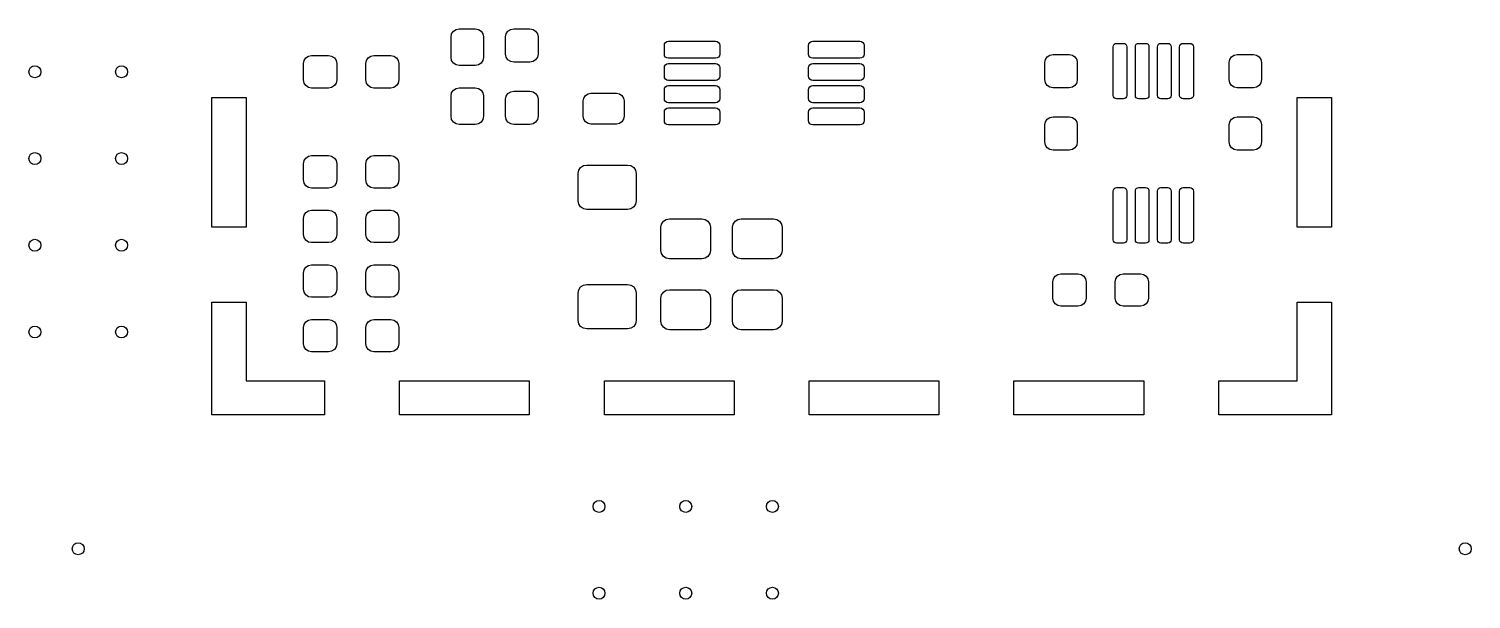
# Model space of a CAD drawing. Header units: inches. Extents: x 4.98 to 6.65, y -4.98 to -3.32.
# Drawn here: x 4.982 to 6.646, y -4.985 to -4.327 of the extents above; entities that cross this region are included whole.
import ezdxf

# ---------------------------------------------------------------- set-up
doc = ezdxf.new("R2010")
doc.units = ezdxf.units.IN
doc.header["$MEASUREMENT"] = 0
doc.layers.add('BLACK', color=250, linetype='CONTINUOUS')

msp = doc.modelspace()

# ---------------------------------------------------------------- linework, layer by layer
at = {"layer": 'BLACK', "linetype": 'CONTINUOUS'}
for p, q in [((5.4695, -4.3366), (5.4702, -4.333)), ((5.4695, -4.3602), (5.4695, -4.3366)), ((5.4702, -4.333), (5.4722, -4.33)), ((5.4722, -4.33), (5.4753, -4.328)), ((5.4753, -4.328), (5.4788, -4.3273)), ((5.4788, -4.3273), (5.4975, -4.3273)), ((5.4975, -4.3273), (5.5011, -4.328)), ((5.5011, -4.328), (5.5042, -4.33)), ((5.5042, -4.33), (5.5062, -4.333)), ((5.5062, -4.333), (5.5069, -4.3366)), ((5.5069, -4.3366), (5.5069, -4.3602)), ((5.5325, -4.3366), (5.5332, -4.333)), ((5.5325, -4.3563), (5.5325, -4.3366)), ((5.5332, -4.333), (5.5352, -4.33)), ((5.5352, -4.33), (5.5383, -4.328)), ((5.5383, -4.328), (5.5418, -4.3273)), ((5.5418, -4.3273), (5.5605, -4.3273)), ((5.5605, -4.3273), (5.5641, -4.328)), ((5.5641, -4.328), (5.5671, -4.33)), ((5.5671, -4.33), (5.5692, -4.333)), ((5.5692, -4.333), (5.5699, -4.3366)), ((5.5699, -4.3366), (5.5699, -4.3563)), ((5.717, -4.343), (5.7186, -4.3419)), ((5.7186, -4.3419), (5.7205, -4.3415)), ((5.7205, -4.3415), (5.7746, -4.3415)), ((5.7746, -4.3415), (5.7765, -4.3419)), ((5.7765, -4.3419), (5.7781, -4.343)), ((5.8833, -4.343), (5.8849, -4.3419)), ((5.8849, -4.3419), (5.8868, -4.3415)), ((5.8868, -4.3415), (5.9409, -4.3415)), ((5.9409, -4.3415), (5.9428, -4.3419)), ((5.9428, -4.3419), (5.9444, -4.343)), ((5.302, -4.3608), (5.305, -4.3588)), ((5.305, -4.3588), (5.3086, -4.3581)), ((5.3086, -4.3581), (5.3282, -4.3581)), ((5.3282, -4.3581), (5.3318, -4.3588)), ((5.3318, -4.3588), (5.3349, -4.3608)), ((5.3738, -4.3608), (5.3768, -4.3588)), ((5.3768, -4.3588), (5.3804, -4.3581)), ((5.3804, -4.3581), (5.4001, -4.3581)), ((5.4001, -4.3581), (5.4037, -4.3588)), ((5.4037, -4.3588), (5.4067, -4.3608)), ((5.5332, -4.3599), (5.5325, -4.3563)), ((5.5699, -4.3563), (5.5692, -4.3599)), ((5.7156, -4.3465), (5.7159, -4.3446)), ((5.7156, -4.3563), (5.7156, -4.3465)), ((5.7159, -4.3582), (5.7156, -4.3563)), ((5.7159, -4.3446), (5.717, -4.343)), ((5.717, -4.3598), (5.7159, -4.3582)), ((5.7781, -4.343), (5.7792, -4.3446)), ((5.7792, -4.3582), (5.7781, -4.3598)), ((5.7792, -4.3446), (5.7795, -4.3465)), ((5.7795, -4.3563), (5.7792, -4.3582)), ((5.7795, -4.3465), (5.7795, -4.3563)), ((5.8819, -4.3465), (5.8823, -4.3446)), ((5.8819, -4.3563), (5.8819, -4.3465)), ((5.8823, -4.3582), (5.8819, -4.3563)), ((5.8823, -4.3446), (5.8833, -4.343)), ((5.8833, -4.3598), (5.8823, -4.3582)), ((5.9444, -4.343), (5.9455, -4.3446)), ((5.9455, -4.3582), (5.9444, -4.3598)), ((5.9455, -4.3446), (5.9459, -4.3465)), ((5.9459, -4.3563), (5.9455, -4.3582)), ((5.9459, -4.3465), (5.9459, -4.3563)), ((6.1573, -4.3595), (6.1603, -4.3575)), ((6.1603, -4.3575), (6.1639, -4.3568)), ((6.1639, -4.3568), (6.1826, -4.3568)), ((6.1826, -4.3568), (6.1862, -4.3575)), ((6.1862, -4.3575), (6.1892, -4.3595)), ((6.2333, -4.3479), (6.2336, -4.3464)), ((6.2333, -4.404), (6.2333, -4.3479)), ((6.2336, -4.3464), (6.2344, -4.3451)), ((6.2344, -4.3451), (6.2357, -4.3443)), ((6.2357, -4.3443), (6.2372, -4.344)), ((6.2372, -4.344), (6.2451, -4.344)), ((6.2451, -4.344), (6.2466, -4.3443)), ((6.2466, -4.3443), (6.2479, -4.3451)), ((6.2479, -4.3451), (6.2487, -4.3464)), ((6.2487, -4.3464), (6.249, -4.3479)), ((6.249, -4.3479), (6.249, -4.404)), ((6.2589, -4.3479), (6.2592, -4.3464)), ((6.2589, -4.404), (6.2589, -4.3479)), ((6.2592, -4.3464), (6.26, -4.3451)), ((6.26, -4.3451), (6.2613, -4.3443)), ((6.2613, -4.3443), (6.2628, -4.344)), ((6.2628, -4.344), (6.2707, -4.344)), ((6.2707, -4.344), (6.2722, -4.3443)), ((6.2722, -4.3443), (6.2735, -4.3451)), ((6.2735, -4.3451), (6.2743, -4.3464)), ((6.2743, -4.3464), (6.2746, -4.3479)), ((6.2746, -4.3479), (6.2746, -4.404)), ((6.2844, -4.3479), (6.2847, -4.3464)), ((6.2844, -4.404), (6.2844, -4.3479)), ((6.2847, -4.3464), (6.2856, -4.3451)), ((6.2856, -4.3451), (6.2869, -4.3443)), ((6.2869, -4.3443), (6.2884, -4.344)), ((6.2884, -4.344), (6.2963, -4.344)), ((6.2963, -4.344), (6.2978, -4.3443)), ((6.2978, -4.3443), (6.299, -4.3451)), ((6.299, -4.3451), (6.2999, -4.3464)), ((6.2999, -4.3464), (6.3002, -4.3479)), ((6.3002, -4.3479), (6.3002, -4.404)), ((6.31, -4.3479), (6.3103, -4.3464)), ((6.31, -4.404), (6.31, -4.3479)), ((6.3103, -4.3464), (6.3112, -4.3451)), ((6.3112, -4.3451), (6.3125, -4.3443)), ((6.3125, -4.3443), (6.314, -4.344)), ((6.314, -4.344), (6.3219, -4.344)), ((6.3219, -4.344), (6.3234, -4.3443)), ((6.3234, -4.3443), (6.3246, -4.3451)), ((6.3246, -4.3451), (6.3255, -4.3464)), ((6.3255, -4.3464), (6.3258, -4.3479)), ((6.3258, -4.3479), (6.3258, -4.404)), ((6.3699, -4.3595), (6.3729, -4.3575)), ((6.3729, -4.3575), (6.3765, -4.3568)), ((6.3765, -4.3568), (6.3952, -4.3568)), ((6.3952, -4.3568), (6.3988, -4.3575)), ((6.3988, -4.3575), (6.4018, -4.3595)), ((5.2992, -4.3674), (5.2999, -4.3638)), ((5.2992, -4.3861), (5.2992, -4.3674)), ((5.2999, -4.3638), (5.302, -4.3608)), ((5.3349, -4.3608), (5.3369, -4.3638)), ((5.3369, -4.3638), (5.3376, -4.3674)), ((5.3376, -4.3674), (5.3376, -4.3861)), ((5.3711, -4.3674), (5.3718, -4.3638)), ((5.3711, -4.3861), (5.3711, -4.3674)), ((5.3718, -4.3638), (5.3738, -4.3608)), ((5.4067, -4.3608), (5.4087, -4.3638)), ((5.4087, -4.3638), (5.4094, -4.3674)), ((5.4094, -4.3674), (5.4094, -4.3861)), ((5.4702, -4.3638), (5.4695, -4.3602)), ((5.4722, -4.3668), (5.4702, -4.3638)), ((5.4753, -4.3689), (5.4722, -4.3668)), ((5.4788, -4.3696), (5.4753, -4.3689)), ((5.4975, -4.3696), (5.4788, -4.3696)), ((5.5011, -4.3689), (5.4975, -4.3696)), ((5.5042, -4.3668), (5.5011, -4.3689)), ((5.5062, -4.3638), (5.5042, -4.3668)), ((5.5069, -4.3602), (5.5062, -4.3638)), ((5.5352, -4.3629), (5.5332, -4.3599)), ((5.5383, -4.3649), (5.5352, -4.3629)), ((5.5418, -4.3656), (5.5383, -4.3649)), ((5.5605, -4.3656), (5.5418, -4.3656)), ((5.5641, -4.3649), (5.5605, -4.3656)), ((5.5671, -4.3629), (5.5641, -4.3649)), ((5.5692, -4.3599), (5.5671, -4.3629)), ((5.7156, -4.372), (5.7159, -4.3702)), ((5.7156, -4.3819), (5.7156, -4.372)), ((5.7159, -4.3702), (5.717, -4.3686)), ((5.7186, -4.3608), (5.717, -4.3598)), ((5.717, -4.3686), (5.7186, -4.3675)), ((5.7205, -4.3612), (5.7186, -4.3608)), ((5.7186, -4.3675), (5.7205, -4.3671)), ((5.7746, -4.3612), (5.7205, -4.3612)), ((5.7205, -4.3671), (5.7746, -4.3671)), ((5.7765, -4.3608), (5.7746, -4.3612)), ((5.7746, -4.3671), (5.7765, -4.3675)), ((5.7781, -4.3598), (5.7765, -4.3608)), ((5.7765, -4.3675), (5.7781, -4.3686)), ((5.7781, -4.3686), (5.7792, -4.3702)), ((5.7792, -4.3702), (5.7795, -4.372)), ((5.7795, -4.372), (5.7795, -4.3819)), ((5.8819, -4.372), (5.8823, -4.3702)), ((5.8819, -4.3819), (5.8819, -4.372)), ((5.8823, -4.3702), (5.8833, -4.3686)), ((5.8849, -4.3608), (5.8833, -4.3598)), ((5.8833, -4.3686), (5.8849, -4.3675)), ((5.8868, -4.3612), (5.8849, -4.3608)), ((5.8849, -4.3675), (5.8868, -4.3671)), ((5.9409, -4.3612), (5.8868, -4.3612)), ((5.8868, -4.3671), (5.9409, -4.3671)), ((5.9428, -4.3608), (5.9409, -4.3612)), ((5.9409, -4.3671), (5.9428, -4.3675)), ((5.9444, -4.3598), (5.9428, -4.3608)), ((5.9428, -4.3675), (5.9444, -4.3686)), ((5.9444, -4.3686), (5.9455, -4.3702)), ((5.9455, -4.3702), (5.9459, -4.372)), ((5.9459, -4.372), (5.9459, -4.3819)), ((6.1545, -4.3661), (6.1552, -4.3626)), ((6.1545, -4.3858), (6.1545, -4.3661)), ((6.1552, -4.3626), (6.1573, -4.3595)), ((6.1892, -4.3595), (6.1912, -4.3626)), ((6.1912, -4.3626), (6.1919, -4.3661)), ((6.1919, -4.3661), (6.1919, -4.3858)), ((6.3671, -4.3661), (6.3678, -4.3626)), ((6.3671, -4.3858), (6.3671, -4.3661)), ((6.3678, -4.3626), (6.3699, -4.3595)), ((6.4018, -4.3595), (6.4038, -4.3626)), ((6.4038, -4.3626), (6.4045, -4.3661)), ((6.4045, -4.3661), (6.4045, -4.3858)), ((5.2999, -4.3897), (5.2992, -4.3861)), ((5.302, -4.3927), (5.2999, -4.3897)), ((5.3369, -4.3897), (5.3349, -4.3927)), ((5.3376, -4.3861), (5.3369, -4.3897)), ((5.3718, -4.3897), (5.3711, -4.3861)), ((5.3738, -4.3927), (5.3718, -4.3897)), ((5.4087, -4.3897), (5.4067, -4.3927)), ((5.4094, -4.3861), (5.4087, -4.3897)), ((5.7159, -4.3838), (5.7156, -4.3819)), ((5.717, -4.3854), (5.7159, -4.3838)), ((5.7186, -4.3864), (5.717, -4.3854)), ((5.7205, -4.3868), (5.7186, -4.3864)), ((5.7746, -4.3868), (5.7205, -4.3868)), ((5.7765, -4.3864), (5.7746, -4.3868)), ((5.7781, -4.3854), (5.7765, -4.3864)), ((5.7792, -4.3838), (5.7781, -4.3854)), ((5.7795, -4.3819), (5.7792, -4.3838)), ((5.8823, -4.3838), (5.8819, -4.3819)), ((5.8833, -4.3854), (5.8823, -4.3838)), ((5.8849, -4.3864), (5.8833, -4.3854)), ((5.8868, -4.3868), (5.8849, -4.3864)), ((5.9409, -4.3868), (5.8868, -4.3868)), ((5.9428, -4.3864), (5.9409, -4.3868)), ((5.9444, -4.3854), (5.9428, -4.3864)), ((5.9455, -4.3838), (5.9444, -4.3854)), ((5.9459, -4.3819), (5.9455, -4.3838)), ((6.1552, -4.3894), (6.1545, -4.3858)), ((6.1573, -4.3924), (6.1552, -4.3894)), ((6.1912, -4.3894), (6.1892, -4.3924)), ((6.1919, -4.3858), (6.1912, -4.3894)), ((6.3678, -4.3894), (6.3671, -4.3858)), ((6.3699, -4.3924), (6.3678, -4.3894)), ((6.4038, -4.3894), (6.4018, -4.3924)), ((6.4045, -4.3858), (6.4038, -4.3894)), ((5.1937, -4.5559), (5.1937, -4.4063)), ((5.1937, -4.4063), (5.2331, -4.4063)), ((5.2331, -4.4063), (5.2331, -4.5559)), ((5.305, -4.3948), (5.302, -4.3927)), ((5.3086, -4.3955), (5.305, -4.3948)), ((5.3282, -4.3955), (5.3086, -4.3955)), ((5.3318, -4.3948), (5.3282, -4.3955)), ((5.3349, -4.3927), (5.3318, -4.3948)), ((5.3768, -4.3948), (5.3738, -4.3927)), ((5.3804, -4.3955), (5.3768, -4.3948)), ((5.4001, -4.3955), (5.3804, -4.3955)), ((5.4037, -4.3948), (5.4001, -4.3955)), ((5.4067, -4.3927), (5.4037, -4.3948)), ((5.4695, -4.4045), (5.4702, -4.4009)), ((5.4695, -4.4281), (5.4695, -4.4045)), ((5.4702, -4.4009), (5.4722, -4.3979)), ((5.4722, -4.3979), (5.4753, -4.3959)), ((5.4753, -4.3959), (5.4788, -4.3952)), ((5.4788, -4.3952), (5.4975, -4.3952)), ((5.4975, -4.3952), (5.5011, -4.3959)), ((5.5011, -4.3959), (5.5042, -4.3979)), ((5.5042, -4.3979), (5.5062, -4.4009)), ((5.5062, -4.4009), (5.5069, -4.4045)), ((5.5069, -4.4045), (5.5069, -4.4281)), ((5.5325, -4.4085), (5.5332, -4.4049)), ((5.5325, -4.4281), (5.5325, -4.4085)), ((5.5332, -4.4049), (5.5352, -4.4019)), ((5.5352, -4.4019), (5.5383, -4.3998)), ((5.5383, -4.3998), (5.5418, -4.3991)), ((5.5418, -4.3991), (5.5605, -4.3991)), ((5.5605, -4.3991), (5.5641, -4.3998)), ((5.5641, -4.3998), (5.5671, -4.4019)), ((5.5671, -4.4019), (5.5692, -4.4049)), ((5.5692, -4.4049), (5.5699, -4.4085)), ((5.5699, -4.4085), (5.5699, -4.4281)), ((5.622, -4.4104), (5.6227, -4.407)), ((5.6227, -4.407), (5.6246, -4.4042)), ((5.6246, -4.4042), (5.6275, -4.4022)), ((5.6275, -4.4022), (5.6309, -4.4016)), ((5.6309, -4.4016), (5.6604, -4.4016)), ((5.6604, -4.4016), (5.6638, -4.4022)), ((5.6638, -4.4022), (5.6667, -4.4042)), ((5.6667, -4.4042), (5.6686, -4.407)), ((5.6686, -4.407), (5.6693, -4.4104)), ((5.7156, -4.3976), (5.7159, -4.3958)), ((5.7156, -4.4075), (5.7156, -4.3976)), ((5.7159, -4.4094), (5.7156, -4.4075)), ((5.7159, -4.3958), (5.717, -4.3942)), ((5.717, -4.3942), (5.7186, -4.3931)), ((5.7186, -4.3931), (5.7205, -4.3927)), ((5.7205, -4.3927), (5.7746, -4.3927)), ((5.7746, -4.3927), (5.7765, -4.3931)), ((5.7765, -4.3931), (5.7781, -4.3942)), ((5.7781, -4.3942), (5.7792, -4.3958)), ((5.7792, -4.3958), (5.7795, -4.3976)), ((5.7795, -4.4075), (5.7792, -4.4094)), ((5.7795, -4.3976), (5.7795, -4.4075)), ((5.8819, -4.3976), (5.8823, -4.3958)), ((5.8819, -4.4075), (5.8819, -4.3976)), ((5.8823, -4.4094), (5.8819, -4.4075)), ((5.8823, -4.3958), (5.8833, -4.3942)), ((5.8833, -4.3942), (5.8849, -4.3931)), ((5.8849, -4.3931), (5.8868, -4.3927)), ((5.8868, -4.3927), (5.9409, -4.3927)), ((5.9409, -4.3927), (5.9428, -4.3931)), ((5.9428, -4.3931), (5.9444, -4.3942)), ((5.9444, -4.3942), (5.9455, -4.3958)), ((5.9455, -4.3958), (5.9459, -4.3976)), ((5.9459, -4.4075), (5.9455, -4.4094)), ((5.9459, -4.3976), (5.9459, -4.4075)), ((6.1603, -4.3945), (6.1573, -4.3924)), ((6.1639, -4.3952), (6.1603, -4.3945)), ((6.1826, -4.3952), (6.1639, -4.3952)), ((6.1862, -4.3945), (6.1826, -4.3952)), ((6.1892, -4.3924), (6.1862, -4.3945)), ((6.2336, -4.4055), (6.2333, -4.404)), ((6.2344, -4.4068), (6.2336, -4.4055)), ((6.2357, -4.4077), (6.2344, -4.4068)), ((6.2372, -4.408), (6.2357, -4.4077)), ((6.2451, -4.408), (6.2372, -4.408)), ((6.2466, -4.4077), (6.2451, -4.408)), ((6.2479, -4.4068), (6.2466, -4.4077)), ((6.2487, -4.4055), (6.2479, -4.4068)), ((6.249, -4.404), (6.2487, -4.4055)), ((6.2592, -4.4055), (6.2589, -4.404)), ((6.26, -4.4068), (6.2592, -4.4055)), ((6.2613, -4.4077), (6.26, -4.4068)), ((6.2628, -4.408), (6.2613, -4.4077)), ((6.2707, -4.408), (6.2628, -4.408)), ((6.2722, -4.4077), (6.2707, -4.408)), ((6.2735, -4.4068), (6.2722, -4.4077)), ((6.2743, -4.4055), (6.2735, -4.4068)), ((6.2746, -4.404), (6.2743, -4.4055)), ((6.2847, -4.4055), (6.2844, -4.404)), ((6.2856, -4.4068), (6.2847, -4.4055)), ((6.2869, -4.4077), (6.2856, -4.4068)), ((6.2884, -4.408), (6.2869, -4.4077)), ((6.2963, -4.408), (6.2884, -4.408)), ((6.2978, -4.4077), (6.2963, -4.408)), ((6.299, -4.4068), (6.2978, -4.4077)), ((6.2999, -4.4055), (6.299, -4.4068)), ((6.3002, -4.404), (6.2999, -4.4055)), ((6.3103, -4.4055), (6.31, -4.404)), ((6.3112, -4.4068), (6.3103, -4.4055)), ((6.3125, -4.4077), (6.3112, -4.4068)), ((6.314, -4.408), (6.3125, -4.4077)), ((6.3219, -4.408), (6.314, -4.408)), ((6.3234, -4.4077), (6.3219, -4.408)), ((6.3246, -4.4068), (6.3234, -4.4077)), ((6.3255, -4.4055), (6.3246, -4.4068)), ((6.3258, -4.404), (6.3255, -4.4055)), ((6.3729, -4.3945), (6.3699, -4.3924)), ((6.3765, -4.3952), (6.3729, -4.3945)), ((6.3952, -4.3952), (6.3765, -4.3952)), ((6.3988, -4.3945), (6.3952, -4.3952)), ((6.4018, -4.3924), (6.3988, -4.3945)), ((6.4457, -4.5559), (6.4457, -4.4063)), ((6.4457, -4.4063), (6.485, -4.4063)), ((6.485, -4.4063), (6.485, -4.5559)), ((5.622, -4.4281), (5.622, -4.4104)), ((5.6693, -4.4104), (5.6693, -4.4281)), ((5.7156, -4.4232), (5.7159, -4.4213)), ((5.7156, -4.4331), (5.7156, -4.4232)), ((5.717, -4.411), (5.7159, -4.4094)), ((5.7159, -4.4213), (5.717, -4.4197)), ((5.7186, -4.412), (5.717, -4.411)), ((5.717, -4.4197), (5.7186, -4.4187)), ((5.7205, -4.4124), (5.7186, -4.412)), ((5.7186, -4.4187), (5.7205, -4.4183)), ((5.7746, -4.4124), (5.7205, -4.4124)), ((5.7205, -4.4183), (5.7746, -4.4183)), ((5.7765, -4.412), (5.7746, -4.4124)), ((5.7746, -4.4183), (5.7765, -4.4187)), ((5.7781, -4.411), (5.7765, -4.412)), ((5.7765, -4.4187), (5.7781, -4.4197)), ((5.7792, -4.4094), (5.7781, -4.411)), ((5.7781, -4.4197), (5.7792, -4.4213)), ((5.7792, -4.4213), (5.7795, -4.4232)), ((5.7795, -4.4232), (5.7795, -4.4331)), ((5.8819, -4.4232), (5.8823, -4.4213)), ((5.8819, -4.4331), (5.8819, -4.4232)), ((5.8833, -4.411), (5.8823, -4.4094)), ((5.8823, -4.4213), (5.8833, -4.4197)), ((5.8849, -4.412), (5.8833, -4.411)), ((5.8833, -4.4197), (5.8849, -4.4187)), ((5.8868, -4.4124), (5.8849, -4.412)), ((5.8849, -4.4187), (5.8868, -4.4183)), ((5.9409, -4.4124), (5.8868, -4.4124)), ((5.8868, -4.4183), (5.9409, -4.4183)), ((5.9428, -4.412), (5.9409, -4.4124)), ((5.9409, -4.4183), (5.9428, -4.4187)), ((5.9444, -4.411), (5.9428, -4.412)), ((5.9428, -4.4187), (5.9444, -4.4197)), ((5.9455, -4.4094), (5.9444, -4.411)), ((5.9444, -4.4197), (5.9455, -4.4213)), ((5.9455, -4.4213), (5.9459, -4.4232)), ((5.9459, -4.4232), (5.9459, -4.4331)), ((5.4702, -4.4317), (5.4695, -4.4281)), ((5.4722, -4.4348), (5.4702, -4.4317)), ((5.4753, -4.4368), (5.4722, -4.4348)), ((5.4788, -4.4375), (5.4753, -4.4368)), ((5.4975, -4.4375), (5.4788, -4.4375)), ((5.5011, -4.4368), (5.4975, -4.4375)), ((5.5042, -4.4348), (5.5011, -4.4368)), ((5.5062, -4.4317), (5.5042, -4.4348)), ((5.5069, -4.4281), (5.5062, -4.4317)), ((5.5332, -4.4317), (5.5325, -4.4281)), ((5.5352, -4.4348), (5.5332, -4.4317)), ((5.5383, -4.4368), (5.5352, -4.4348)), ((5.5418, -4.4375), (5.5383, -4.4368)), ((5.5605, -4.4375), (5.5418, -4.4375)), ((5.5641, -4.4368), (5.5605, -4.4375)), ((5.5671, -4.4348), (5.5641, -4.4368)), ((5.5692, -4.4317), (5.5671, -4.4348)), ((5.5699, -4.4281), (5.5692, -4.4317)), ((5.6227, -4.4315), (5.622, -4.4281)), ((5.6246, -4.4344), (5.6227, -4.4315)), ((5.6275, -4.4363), (5.6246, -4.4344)), ((5.6309, -4.437), (5.6275, -4.4363)), ((5.6604, -4.437), (5.6309, -4.437)), ((5.6638, -4.4363), (5.6604, -4.437)), ((5.6667, -4.4344), (5.6638, -4.4363)), ((5.6686, -4.4315), (5.6667, -4.4344)), ((5.6693, -4.4281), (5.6686, -4.4315)), ((5.7159, -4.435), (5.7156, -4.4331)), ((5.717, -4.4366), (5.7159, -4.435)), ((5.7186, -4.4376), (5.717, -4.4366)), ((5.7205, -4.438), (5.7186, -4.4376)), ((5.7746, -4.438), (5.7205, -4.438)), ((5.7765, -4.4376), (5.7746, -4.438)), ((5.7781, -4.4366), (5.7765, -4.4376)), ((5.7792, -4.435), (5.7781, -4.4366)), ((5.7795, -4.4331), (5.7792, -4.435)), ((5.8823, -4.435), (5.8819, -4.4331)), ((5.8833, -4.4366), (5.8823, -4.435)), ((5.8849, -4.4376), (5.8833, -4.4366)), ((5.8868, -4.438), (5.8849, -4.4376)), ((5.9409, -4.438), (5.8868, -4.438)), ((5.9428, -4.4376), (5.9409, -4.438)), ((5.9444, -4.4366), (5.9428, -4.4376)), ((5.9455, -4.435), (5.9444, -4.4366)), ((5.9459, -4.4331), (5.9455, -4.435)), ((6.1545, -4.438), (6.1552, -4.4344)), ((6.1545, -4.4577), (6.1545, -4.438)), ((6.1552, -4.4344), (6.1573, -4.4314)), ((6.1573, -4.4314), (6.1603, -4.4294)), ((6.1603, -4.4294), (6.1639, -4.4286)), ((6.1639, -4.4286), (6.1826, -4.4286)), ((6.1826, -4.4286), (6.1862, -4.4294)), ((6.1862, -4.4294), (6.1892, -4.4314)), ((6.1892, -4.4314), (6.1912, -4.4344)), ((6.1912, -4.4344), (6.1919, -4.438)), ((6.1919, -4.438), (6.1919, -4.4577)), ((6.3671, -4.438), (6.3678, -4.4344)), ((6.3671, -4.4577), (6.3671, -4.438)), ((6.3678, -4.4344), (6.3699, -4.4314)), ((6.3699, -4.4314), (6.3729, -4.4294)), ((6.3729, -4.4294), (6.3765, -4.4286)), ((6.3765, -4.4286), (6.3952, -4.4286)), ((6.3952, -4.4286), (6.3988, -4.4294)), ((6.3988, -4.4294), (6.4018, -4.4314)), ((6.4018, -4.4314), (6.4038, -4.4344)), ((6.4038, -4.4344), (6.4045, -4.438)), ((6.4045, -4.438), (6.4045, -4.4577)), ((6.1552, -4.4613), (6.1545, -4.4577)), ((6.1919, -4.4577), (6.1912, -4.4613)), ((6.3678, -4.4613), (6.3671, -4.4577)), ((6.4045, -4.4577), (6.4038, -4.4613)), ((5.302, -4.4762), (5.305, -4.4741)), ((5.305, -4.4741), (5.3086, -4.4734)), ((5.3086, -4.4734), (5.3282, -4.4734)), ((5.3282, -4.4734), (5.3318, -4.4741)), ((5.3318, -4.4741), (5.3349, -4.4762)), ((5.3738, -4.4762), (5.3768, -4.4741)), ((5.3768, -4.4741), (5.3804, -4.4734)), ((5.3804, -4.4734), (5.4001, -4.4734)), ((5.4001, -4.4734), (5.4037, -4.4741)), ((5.4037, -4.4741), (5.4067, -4.4762)), ((6.1573, -4.4643), (6.1552, -4.4613)), ((6.1603, -4.4663), (6.1573, -4.4643)), ((6.1639, -4.467), (6.1603, -4.4663)), ((6.1826, -4.467), (6.1639, -4.467)), ((6.1862, -4.4663), (6.1826, -4.467)), ((6.1892, -4.4643), (6.1862, -4.4663)), ((6.1912, -4.4613), (6.1892, -4.4643)), ((6.3699, -4.4643), (6.3678, -4.4613)), ((6.3729, -4.4663), (6.3699, -4.4643)), ((6.3765, -4.467), (6.3729, -4.4663)), ((6.3952, -4.467), (6.3765, -4.467)), ((6.3988, -4.4663), (6.3952, -4.467)), ((6.4018, -4.4643), (6.3988, -4.4663)), ((6.4038, -4.4613), (6.4018, -4.4643)), ((5.2992, -4.4828), (5.2999, -4.4792)), ((5.2992, -4.5015), (5.2992, -4.4828)), ((5.2999, -4.4792), (5.302, -4.4762)), ((5.3349, -4.4762), (5.3369, -4.4792)), ((5.3369, -4.4792), (5.3376, -4.4828)), ((5.3376, -4.4828), (5.3376, -4.5015)), ((5.3711, -4.4828), (5.3718, -4.4792)), ((5.3711, -4.5015), (5.3711, -4.4828)), ((5.3718, -4.4792), (5.3738, -4.4762)), ((5.4067, -4.4762), (5.4087, -4.4792)), ((5.4087, -4.4792), (5.4094, -4.4828)), ((5.4094, -4.4828), (5.4094, -4.5015)), ((5.6161, -4.4941), (5.6169, -4.4903)), ((5.6169, -4.4903), (5.619, -4.4871)), ((5.619, -4.4871), (5.6222, -4.485)), ((5.6222, -4.485), (5.626, -4.4843)), ((5.626, -4.4843), (5.6732, -4.4843)), ((5.6732, -4.4843), (5.677, -4.485)), ((5.677, -4.485), (5.6802, -4.4871)), ((5.6802, -4.4871), (5.6823, -4.4903)), ((5.6823, -4.4903), (5.6831, -4.4941)), ((5.2999, -4.5051), (5.2992, -4.5015)), ((5.302, -4.5081), (5.2999, -4.5051)), ((5.305, -4.5101), (5.302, -4.5081)), ((5.3349, -4.5081), (5.3318, -4.5101)), ((5.3369, -4.5051), (5.3349, -4.5081)), ((5.3376, -4.5015), (5.3369, -4.5051)), ((5.3718, -4.5051), (5.3711, -4.5015)), ((5.3738, -4.5081), (5.3718, -4.5051)), ((5.3768, -4.5101), (5.3738, -4.5081)), ((5.4067, -4.5081), (5.4037, -4.5101)), ((5.4087, -4.5051), (5.4067, -4.5081)), ((5.4094, -4.5015), (5.4087, -4.5051)), ((5.6161, -4.5256), (5.6161, -4.4941)), ((5.6831, -4.4941), (5.6831, -4.5256)), ((5.3086, -4.5108), (5.305, -4.5101)), ((5.3282, -4.5108), (5.3086, -4.5108)), ((5.3318, -4.5101), (5.3282, -4.5108)), ((5.3804, -4.5108), (5.3768, -4.5101)), ((5.4001, -4.5108), (5.3804, -4.5108)), ((5.4037, -4.5101), (5.4001, -4.5108)), ((6.2333, -4.5143), (6.2336, -4.5128)), ((6.2333, -4.5704), (6.2333, -4.5143)), ((6.2336, -4.5128), (6.2344, -4.5115)), ((6.2344, -4.5115), (6.2357, -4.5106)), ((6.2357, -4.5106), (6.2372, -4.5103)), ((6.2372, -4.5103), (6.2451, -4.5103)), ((6.2451, -4.5103), (6.2466, -4.5106)), ((6.2466, -4.5106), (6.2479, -4.5115)), ((6.2479, -4.5115), (6.2487, -4.5128)), ((6.2487, -4.5128), (6.249, -4.5143)), ((6.249, -4.5143), (6.249, -4.5704)), ((6.2589, -4.5143), (6.2592, -4.5128)), ((6.2589, -4.5704), (6.2589, -4.5143)), ((6.2592, -4.5128), (6.26, -4.5115)), ((6.26, -4.5115), (6.2613, -4.5106)), ((6.2613, -4.5106), (6.2628, -4.5103)), ((6.2628, -4.5103), (6.2707, -4.5103)), ((6.2707, -4.5103), (6.2722, -4.5106)), ((6.2722, -4.5106), (6.2735, -4.5115)), ((6.2735, -4.5115), (6.2743, -4.5128)), ((6.2743, -4.5128), (6.2746, -4.5143)), ((6.2746, -4.5143), (6.2746, -4.5704)), ((6.2844, -4.5143), (6.2847, -4.5128)), ((6.2844, -4.5704), (6.2844, -4.5143)), ((6.2847, -4.5128), (6.2856, -4.5115)), ((6.2856, -4.5115), (6.2869, -4.5106)), ((6.2869, -4.5106), (6.2884, -4.5103)), ((6.2884, -4.5103), (6.2963, -4.5103)), ((6.2963, -4.5103), (6.2978, -4.5106)), ((6.2978, -4.5106), (6.299, -4.5115)), ((6.299, -4.5115), (6.2999, -4.5128)), ((6.2999, -4.5128), (6.3002, -4.5143)), ((6.3002, -4.5143), (6.3002, -4.5704)), ((6.31, -4.5143), (6.3103, -4.5128)), ((6.31, -4.5704), (6.31, -4.5143)), ((6.3103, -4.5128), (6.3112, -4.5115)), ((6.3112, -4.5115), (6.3125, -4.5106)), ((6.3125, -4.5106), (6.314, -4.5103)), ((6.314, -4.5103), (6.3219, -4.5103)), ((6.3219, -4.5103), (6.3234, -4.5106)), ((6.3234, -4.5106), (6.3246, -4.5115)), ((6.3246, -4.5115), (6.3255, -4.5128)), ((6.3255, -4.5128), (6.3258, -4.5143)), ((6.3258, -4.5143), (6.3258, -4.5704)), ((5.2999, -4.5422), (5.302, -4.5392)), ((5.302, -4.5392), (5.305, -4.5371)), ((5.305, -4.5371), (5.3086, -4.5364)), ((5.3086, -4.5364), (5.3282, -4.5364)), ((5.3282, -4.5364), (5.3318, -4.5371)), ((5.3318, -4.5371), (5.3349, -4.5392)), ((5.3349, -4.5392), (5.3369, -4.5422)), ((5.3718, -4.5422), (5.3738, -4.5392)), ((5.3738, -4.5392), (5.3768, -4.5371)), ((5.3768, -4.5371), (5.3804, -4.5364)), ((5.3804, -4.5364), (5.4001, -4.5364)), ((5.4001, -4.5364), (5.4037, -4.5371)), ((5.4037, -4.5371), (5.4067, -4.5392)), ((5.4067, -4.5392), (5.4087, -4.5422)), ((5.6169, -4.5294), (5.6161, -4.5256)), ((5.619, -4.5326), (5.6169, -4.5294)), ((5.6222, -4.5347), (5.619, -4.5326)), ((5.626, -4.5354), (5.6222, -4.5347)), ((5.6732, -4.5354), (5.626, -4.5354)), ((5.677, -4.5347), (5.6732, -4.5354)), ((5.6802, -4.5326), (5.677, -4.5347)), ((5.6823, -4.5294), (5.6802, -4.5326)), ((5.6831, -4.5256), (5.6823, -4.5294)), ((5.2331, -4.5559), (5.1937, -4.5559)), ((5.2992, -4.5458), (5.2999, -4.5422)), ((5.2992, -4.5645), (5.2992, -4.5458)), ((5.3369, -4.5422), (5.3376, -4.5458)), ((5.3376, -4.5458), (5.3376, -4.5645)), ((5.3711, -4.5458), (5.3718, -4.5422)), ((5.3711, -4.5645), (5.3711, -4.5458)), ((5.4087, -4.5422), (5.4094, -4.5458)), ((5.4094, -4.5458), (5.4094, -4.5645)), ((5.7116, -4.5561), (5.7124, -4.5523)), ((5.7116, -4.5827), (5.7116, -4.5561)), ((5.7124, -4.5523), (5.7145, -4.5491)), ((5.7145, -4.5491), (5.7177, -4.547)), ((5.7177, -4.547), (5.7215, -4.5463)), ((5.7215, -4.5463), (5.7589, -4.5463)), ((5.7589, -4.5463), (5.7626, -4.547)), ((5.7626, -4.547), (5.7658, -4.5491)), ((5.7658, -4.5491), (5.768, -4.5523)), ((5.768, -4.5523), (5.7687, -4.5561)), ((5.7687, -4.5561), (5.7687, -4.5827)), ((5.7943, -4.5561), (5.795, -4.5523)), ((5.7943, -4.5827), (5.7943, -4.5561)), ((5.795, -4.5523), (5.7972, -4.5491)), ((5.7972, -4.5491), (5.8004, -4.547)), ((5.8004, -4.547), (5.8041, -4.5463)), ((5.8041, -4.5463), (5.8415, -4.5463)), ((5.8415, -4.5463), (5.8453, -4.547)), ((5.8453, -4.547), (5.8485, -4.5491)), ((5.8485, -4.5491), (5.8506, -4.5523)), ((5.8506, -4.5523), (5.8514, -4.5561)), ((5.8514, -4.5561), (5.8514, -4.5827)), ((6.485, -4.5559), (6.4457, -4.5559)), ((5.2999, -4.568), (5.2992, -4.5645)), ((5.302, -4.5711), (5.2999, -4.568)), ((5.305, -4.5731), (5.302, -4.5711)), ((5.3086, -4.5738), (5.305, -4.5731)), ((5.3282, -4.5738), (5.3086, -4.5738)), ((5.3318, -4.5731), (5.3282, -4.5738)), ((5.3349, -4.5711), (5.3318, -4.5731)), ((5.3369, -4.568), (5.3349, -4.5711)), ((5.3376, -4.5645), (5.3369, -4.568)), ((5.3718, -4.568), (5.3711, -4.5645)), ((5.3738, -4.5711), (5.3718, -4.568)), ((5.3768, -4.5731), (5.3738, -4.5711)), ((5.3804, -4.5738), (5.3768, -4.5731)), ((5.4001, -4.5738), (5.3804, -4.5738)), ((5.4037, -4.5731), (5.4001, -4.5738)), ((5.4067, -4.5711), (5.4037, -4.5731)), ((5.4087, -4.568), (5.4067, -4.5711)), ((5.4094, -4.5645), (5.4087, -4.568)), ((6.2336, -4.5719), (6.2333, -4.5704)), ((6.2344, -4.5732), (6.2336, -4.5719)), ((6.2357, -4.574), (6.2344, -4.5732)), ((6.2372, -4.5743), (6.2357, -4.574)), ((6.2451, -4.5743), (6.2372, -4.5743)), ((6.2466, -4.574), (6.2451, -4.5743)), ((6.2479, -4.5732), (6.2466, -4.574)), ((6.2487, -4.5719), (6.2479, -4.5732)), ((6.249, -4.5704), (6.2487, -4.5719)), ((6.2592, -4.5719), (6.2589, -4.5704)), ((6.26, -4.5732), (6.2592, -4.5719)), ((6.2613, -4.574), (6.26, -4.5732)), ((6.2628, -4.5743), (6.2613, -4.574)), ((6.2707, -4.5743), (6.2628, -4.5743)), ((6.2722, -4.574), (6.2707, -4.5743)), ((6.2735, -4.5732), (6.2722, -4.574)), ((6.2743, -4.5719), (6.2735, -4.5732)), ((6.2746, -4.5704), (6.2743, -4.5719)), ((6.2847, -4.5719), (6.2844, -4.5704)), ((6.2856, -4.5732), (6.2847, -4.5719)), ((6.2869, -4.574), (6.2856, -4.5732)), ((6.2884, -4.5743), (6.2869, -4.574)), ((6.2963, -4.5743), (6.2884, -4.5743)), ((6.2978, -4.574), (6.2963, -4.5743)), ((6.299, -4.5732), (6.2978, -4.574)), ((6.2999, -4.5719), (6.299, -4.5732)), ((6.3002, -4.5704), (6.2999, -4.5719)), ((6.3103, -4.5719), (6.31, -4.5704)), ((6.3112, -4.5732), (6.3103, -4.5719)), ((6.3125, -4.574), (6.3112, -4.5732)), ((6.314, -4.5743), (6.3125, -4.574)), ((6.3219, -4.5743), (6.314, -4.5743)), ((6.3234, -4.574), (6.3219, -4.5743)), ((6.3246, -4.5732), (6.3234, -4.574)), ((6.3255, -4.5719), (6.3246, -4.5732)), ((6.3258, -4.5704), (6.3255, -4.5719)), ((5.7124, -4.5864), (5.7116, -4.5827)), ((5.7145, -4.5896), (5.7124, -4.5864)), ((5.7177, -4.5918), (5.7145, -4.5896)), ((5.7215, -4.5925), (5.7177, -4.5918)), ((5.7626, -4.5918), (5.7589, -4.5925)), ((5.7658, -4.5896), (5.7626, -4.5918)), ((5.768, -4.5864), (5.7658, -4.5896)), ((5.7687, -4.5827), (5.768, -4.5864)), ((5.795, -4.5864), (5.7943, -4.5827)), ((5.7972, -4.5896), (5.795, -4.5864)), ((5.8004, -4.5918), (5.7972, -4.5896)), ((5.8041, -4.5925), (5.8004, -4.5918)), ((5.8453, -4.5918), (5.8415, -4.5925)), ((5.8485, -4.5896), (5.8453, -4.5918)), ((5.8506, -4.5864), (5.8485, -4.5896)), ((5.8514, -4.5827), (5.8506, -4.5864)), ((5.2992, -4.6088), (5.2999, -4.6052)), ((5.2999, -4.6052), (5.302, -4.6021)), ((5.302, -4.6021), (5.305, -4.6001)), ((5.305, -4.6001), (5.3086, -4.5994)), ((5.3086, -4.5994), (5.3282, -4.5994)), ((5.3282, -4.5994), (5.3318, -4.6001)), ((5.3318, -4.6001), (5.3349, -4.6021)), ((5.3349, -4.6021), (5.3369, -4.6052)), ((5.3369, -4.6052), (5.3376, -4.6088)), ((5.3711, -4.6088), (5.3718, -4.6052)), ((5.3718, -4.6052), (5.3738, -4.6021)), ((5.3738, -4.6021), (5.3768, -4.6001)), ((5.3768, -4.6001), (5.3804, -4.5994)), ((5.3804, -4.5994), (5.4001, -4.5994)), ((5.4001, -4.5994), (5.4037, -4.6001)), ((5.4037, -4.6001), (5.4067, -4.6021)), ((5.4067, -4.6021), (5.4087, -4.6052)), ((5.4087, -4.6052), (5.4094, -4.6088)), ((5.7589, -4.5925), (5.7215, -4.5925)), ((5.8415, -4.5925), (5.8041, -4.5925)), ((5.2992, -4.6275), (5.2992, -4.6088)), ((5.3376, -4.6088), (5.3376, -4.6275)), ((5.3711, -4.6275), (5.3711, -4.6088)), ((5.4094, -4.6088), (5.4094, -4.6275)), ((5.6169, -4.6281), (5.619, -4.6249)), ((5.619, -4.6249), (5.6222, -4.6228)), ((5.6222, -4.6228), (5.626, -4.622)), ((5.626, -4.622), (5.6732, -4.622)), ((5.6732, -4.622), (5.677, -4.6228)), ((5.677, -4.6228), (5.6802, -4.6249)), ((5.6802, -4.6249), (5.6823, -4.6281)), ((6.1638, -4.6191), (6.1645, -4.6155)), ((6.1638, -4.6378), (6.1638, -4.6191)), ((6.1645, -4.6155), (6.1665, -4.6125)), ((6.1665, -4.6125), (6.1696, -4.6105)), ((6.1696, -4.6105), (6.1731, -4.6097)), ((6.1731, -4.6097), (6.1928, -4.6097)), ((6.1928, -4.6097), (6.1964, -4.6105)), ((6.1964, -4.6105), (6.1994, -4.6125)), ((6.1994, -4.6125), (6.2015, -4.6155)), ((6.2015, -4.6155), (6.2022, -4.6191)), ((6.2022, -4.6191), (6.2022, -4.6378)), ((6.2356, -4.6191), (6.2363, -4.6155)), ((6.2356, -4.6378), (6.2356, -4.6191)), ((6.2363, -4.6155), (6.2384, -4.6125)), ((6.2384, -4.6125), (6.2414, -4.6105)), ((6.2414, -4.6105), (6.245, -4.6097)), ((6.245, -4.6097), (6.2647, -4.6097)), ((6.2647, -4.6097), (6.2682, -4.6105)), ((6.2682, -4.6105), (6.2713, -4.6125)), ((6.2713, -4.6125), (6.2733, -4.6155)), ((6.2733, -4.6155), (6.274, -4.6191)), ((6.274, -4.6191), (6.274, -4.6378)), ((5.2999, -4.631), (5.2992, -4.6275)), ((5.302, -4.6341), (5.2999, -4.631)), ((5.305, -4.6361), (5.302, -4.6341)), ((5.3086, -4.6368), (5.305, -4.6361)), ((5.3282, -4.6368), (5.3086, -4.6368)), ((5.3318, -4.6361), (5.3282, -4.6368)), ((5.3349, -4.6341), (5.3318, -4.6361)), ((5.3369, -4.631), (5.3349, -4.6341)), ((5.3376, -4.6275), (5.3369, -4.631)), ((5.3718, -4.631), (5.3711, -4.6275)), ((5.3738, -4.6341), (5.3718, -4.631)), ((5.3768, -4.6361), (5.3738, -4.6341)), ((5.3804, -4.6368), (5.3768, -4.6361)), ((5.4001, -4.6368), (5.3804, -4.6368)), ((5.4037, -4.6361), (5.4001, -4.6368)), ((5.4067, -4.6341), (5.4037, -4.6361)), ((5.4087, -4.631), (5.4067, -4.6341)), ((5.4094, -4.6275), (5.4087, -4.631)), ((5.6161, -4.6319), (5.6169, -4.6281)), ((5.6161, -4.6634), (5.6161, -4.6319)), ((5.6823, -4.6281), (5.6831, -4.6319)), ((5.6831, -4.6319), (5.6831, -4.6634)), ((5.7116, -4.6378), (5.7124, -4.634)), ((5.7116, -4.6644), (5.7116, -4.6378)), ((5.7124, -4.634), (5.7145, -4.6308)), ((5.7145, -4.6308), (5.7177, -4.6287)), ((5.7177, -4.6287), (5.7215, -4.628)), ((5.7215, -4.628), (5.7589, -4.628)), ((5.7589, -4.628), (5.7626, -4.6287)), ((5.7626, -4.6287), (5.7658, -4.6308)), ((5.7658, -4.6308), (5.768, -4.634)), ((5.768, -4.634), (5.7687, -4.6378)), ((5.7687, -4.6378), (5.7687, -4.6644)), ((5.7943, -4.6378), (5.795, -4.634)), ((5.7943, -4.6644), (5.7943, -4.6378)), ((5.795, -4.634), (5.7972, -4.6308)), ((5.7972, -4.6308), (5.8004, -4.6287)), ((5.8004, -4.6287), (5.8041, -4.628)), ((5.8041, -4.628), (5.8415, -4.628)), ((5.8415, -4.628), (5.8453, -4.6287)), ((5.8453, -4.6287), (5.8485, -4.6308)), ((5.8485, -4.6308), (5.8506, -4.634)), ((5.8506, -4.634), (5.8514, -4.6378)), ((5.8514, -4.6378), (5.8514, -4.6644)), ((6.1645, -4.6414), (6.1638, -4.6378)), ((6.1665, -4.6444), (6.1645, -4.6414)), ((6.2015, -4.6414), (6.1994, -4.6444)), ((6.2022, -4.6378), (6.2015, -4.6414)), ((6.2363, -4.6414), (6.2356, -4.6378)), ((6.2384, -4.6444), (6.2363, -4.6414)), ((6.2733, -4.6414), (6.2713, -4.6444)), ((6.274, -4.6378), (6.2733, -4.6414)), ((5.1937, -4.7331), (5.1937, -4.6425)), ((5.1937, -4.6425), (5.2331, -4.6425)), ((5.2331, -4.6425), (5.2331, -4.7331)), ((6.1696, -4.6464), (6.1665, -4.6444)), ((6.1731, -4.6471), (6.1696, -4.6464)), ((6.1928, -4.6471), (6.1731, -4.6471)), ((6.1964, -4.6464), (6.1928, -4.6471)), ((6.1994, -4.6444), (6.1964, -4.6464)), ((6.2414, -4.6464), (6.2384, -4.6444)), ((6.245, -4.6471), (6.2414, -4.6464)), ((6.2647, -4.6471), (6.245, -4.6471)), ((6.2682, -4.6464), (6.2647, -4.6471)), ((6.2713, -4.6444), (6.2682, -4.6464)), ((6.4457, -4.7331), (6.4457, -4.6425)), ((6.4457, -4.6425), (6.485, -4.6425)), ((6.485, -4.6425), (6.485, -4.7331)), ((5.2992, -4.6718), (5.2999, -4.6682)), ((5.2992, -4.6905), (5.2992, -4.6718)), ((5.2999, -4.6682), (5.302, -4.6651)), ((5.302, -4.6651), (5.305, -4.6631)), ((5.305, -4.6631), (5.3086, -4.6624)), ((5.3086, -4.6624), (5.3282, -4.6624)), ((5.3282, -4.6624), (5.3318, -4.6631)), ((5.3318, -4.6631), (5.3349, -4.6651)), ((5.3349, -4.6651), (5.3369, -4.6682)), ((5.3369, -4.6682), (5.3376, -4.6718)), ((5.3376, -4.6718), (5.3376, -4.6905)), ((5.3711, -4.6718), (5.3718, -4.6682)), ((5.3711, -4.6905), (5.3711, -4.6718)), ((5.3718, -4.6682), (5.3738, -4.6651)), ((5.3738, -4.6651), (5.3768, -4.6631)), ((5.3768, -4.6631), (5.3804, -4.6624)), ((5.3804, -4.6624), (5.4001, -4.6624)), ((5.4001, -4.6624), (5.4037, -4.6631)), ((5.4037, -4.6631), (5.4067, -4.6651)), ((5.4067, -4.6651), (5.4087, -4.6682)), ((5.4087, -4.6682), (5.4094, -4.6718)), ((5.4094, -4.6718), (5.4094, -4.6905)), ((5.6169, -4.6672), (5.6161, -4.6634)), ((5.619, -4.6703), (5.6169, -4.6672)), ((5.6222, -4.6725), (5.619, -4.6703)), ((5.626, -4.6732), (5.6222, -4.6725)), ((5.6732, -4.6732), (5.626, -4.6732)), ((5.677, -4.6725), (5.6732, -4.6732)), ((5.6802, -4.6703), (5.677, -4.6725)), ((5.6823, -4.6672), (5.6802, -4.6703)), ((5.6831, -4.6634), (5.6823, -4.6672)), ((5.7124, -4.6681), (5.7116, -4.6644)), ((5.7145, -4.6713), (5.7124, -4.6681)), ((5.7177, -4.6735), (5.7145, -4.6713)), ((5.7215, -4.6742), (5.7177, -4.6735)), ((5.7589, -4.6742), (5.7215, -4.6742)), ((5.7626, -4.6735), (5.7589, -4.6742)), ((5.7658, -4.6713), (5.7626, -4.6735)), ((5.768, -4.6681), (5.7658, -4.6713)), ((5.7687, -4.6644), (5.768, -4.6681)), ((5.795, -4.6681), (5.7943, -4.6644)), ((5.7972, -4.6713), (5.795, -4.6681)), ((5.8004, -4.6735), (5.7972, -4.6713)), ((5.8041, -4.6742), (5.8004, -4.6735)), ((5.8415, -4.6742), (5.8041, -4.6742)), ((5.8453, -4.6735), (5.8415, -4.6742)), ((5.8485, -4.6713), (5.8453, -4.6735)), ((5.8506, -4.6681), (5.8485, -4.6713)), ((5.8514, -4.6644), (5.8506, -4.6681)), ((5.2999, -4.694), (5.2992, -4.6905)), ((5.3376, -4.6905), (5.3369, -4.694)), ((5.3718, -4.694), (5.3711, -4.6905)), ((5.4094, -4.6905), (5.4087, -4.694)), ((5.302, -4.6971), (5.2999, -4.694)), ((5.305, -4.6991), (5.302, -4.6971)), ((5.3086, -4.6998), (5.305, -4.6991)), ((5.3282, -4.6998), (5.3086, -4.6998)), ((5.3318, -4.6991), (5.3282, -4.6998)), ((5.3349, -4.6971), (5.3318, -4.6991)), ((5.3369, -4.694), (5.3349, -4.6971)), ((5.3738, -4.6971), (5.3718, -4.694)), ((5.3768, -4.6991), (5.3738, -4.6971)), ((5.3804, -4.6998), (5.3768, -4.6991)), ((5.4001, -4.6998), (5.3804, -4.6998)), ((5.4037, -4.6991), (5.4001, -4.6998)), ((5.4067, -4.6971), (5.4037, -4.6991)), ((5.4087, -4.694), (5.4067, -4.6971)), ((5.1937, -4.7724), (5.1937, -4.7331)), ((5.2331, -4.7331), (5.3236, -4.7331)), ((5.3236, -4.7331), (5.3236, -4.7724)), ((5.4102, -4.7724), (5.4102, -4.7331)), ((5.4102, -4.7331), (5.5598, -4.7331)), ((5.5598, -4.7331), (5.5598, -4.7724)), ((5.6465, -4.7724), (5.6465, -4.7331)), ((5.6465, -4.7331), (5.7961, -4.7331)), ((5.7961, -4.7331), (5.7961, -4.7724)), ((5.8827, -4.7724), (5.8827, -4.7331)), ((5.8827, -4.7331), (6.0323, -4.7331)), ((6.0323, -4.7331), (6.0323, -4.7724)), ((6.1189, -4.7724), (6.1189, -4.7331)), ((6.1189, -4.7331), (6.2685, -4.7331)), ((6.2685, -4.7331), (6.2685, -4.7724)), ((6.3551, -4.7724), (6.3551, -4.7331)), ((6.3551, -4.7331), (6.4457, -4.7331)), ((6.485, -4.7331), (6.485, -4.7724)), ((5.2331, -4.7724), (5.1937, -4.7724)), ((5.3236, -4.7724), (5.2331, -4.7724)), ((5.5598, -4.7724), (5.4102, -4.7724)), ((5.7961, -4.7724), (5.6465, -4.7724)), ((6.0323, -4.7724), (5.8827, -4.7724)), ((6.2685, -4.7724), (6.1189, -4.7724)), ((6.4457, -4.7724), (6.3551, -4.7724)), ((6.485, -4.7724), (6.4457, -4.7724))]:
    msp.add_line(p, q, dxfattribs=at)
at = {"layer": 'BLACK'}
for centre in [(4.9894, -4.3768), (5.0894, -4.3768), (4.9894, -4.4768), (5.0894, -4.4768), (4.9894, -4.5768), (5.0894, -4.5768), (4.9894, -4.6768), (5.0894, -4.6768), (5.6402, -4.878), (5.7402, -4.878), (5.8402, -4.878), (5.0394, -4.9268), (6.6394, -4.9268), (5.6402, -4.978), (5.7402, -4.978), (5.8402, -4.978)]:
    msp.add_circle(centre, 0.00689, dxfattribs=at)

doc.saveas('drawing.dxf')
